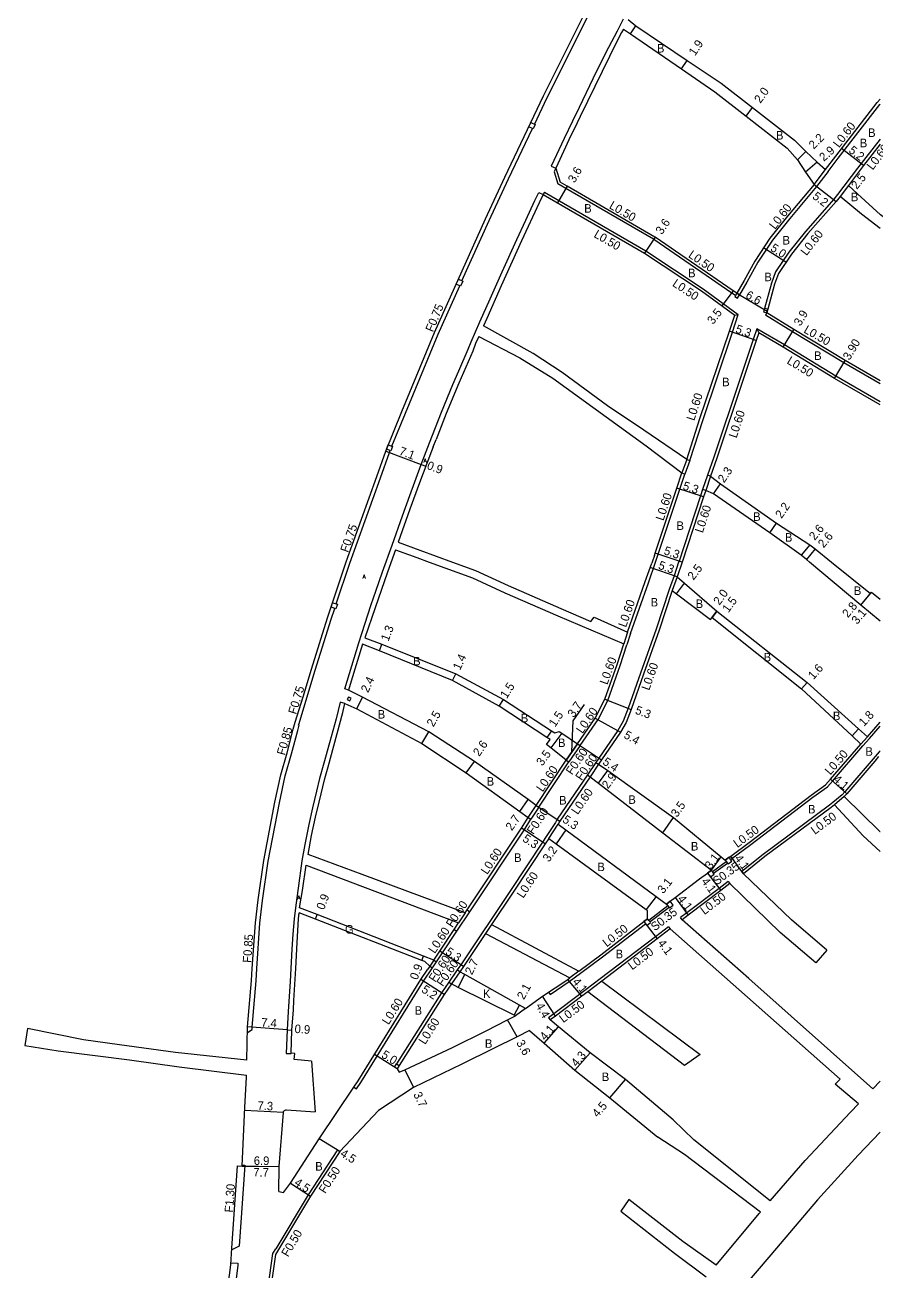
# Model space of a CAD drawing. Header units: metres. Extents: x -29069 to -12000, y -243240 to -120000.
# Drawn here: x -13242.9 to -13083.6, y -120378.9 to -120145.6 of the extents above; entities that cross this region are included whole.
import ezdxf

# ---------------------------------------------------------------- set-up
doc = ezdxf.new("R2010")
doc.units = ezdxf.units.M
doc.header["$LTSCALE"] = 2.5
for name, color, linetype in [('側溝・桝', 7, 'Continuous'), ('幅員', 7, 'Continuous'), ('歩道・分離帯・安全施設', 7, 'Continuous'), ('舗装', 7, 'Continuous'), ('道路', 7, 'Continuous')]:
    doc.layers.add(name, color=color, linetype=linetype)
doc.styles.get("Standard").update_dxf_attribs({"font": ''})
doc.styles.add('YOKO_DECO', font='txt.shx', dxfattribs={"bigfont": 'extfont.shx'})
doc.styles.get('Standard').set_extended_font_data('@MS PGothic')

msp = doc.modelspace()

# ---------------------------------------------------------------- linework, layer by layer
at = {"layer": '側溝・桝'}
for points in [[(-13147.51, -120164.17), (-13145.13, -120159.16), (-13135.97, -120140.78), (-13132.57, -120134.21)], [(-13092.53, -120172.98), (-13090.65, -120170.5), (-13082.88, -120160.47), (-13082.82, -120160.4)], [(-13161.09, -120193.47), (-13156.01, -120182.17), (-13152.36, -120174.4), (-13147.87, -120164.94)], [(-13082.82, -120166.92), (-13087.06, -120172.39)], [(-13143.49, -120172.38), (-13143.81, -120173.05), (-13143.12, -120175.3)], [(-13095.16, -120175.43), (-13093.01, -120172.62)], [(-13092.53, -120172.98), (-13094.69, -120175.81)], [(-13087.06, -120172.39), (-13090.77, -120177.33)], [(-13125.18, -120185.72), (-13125.24, -120185.69), (-13141.61, -120176.18), (-13143.12, -120175.3)], [(-13094.69, -120175.81), (-13099.68, -120181.77), (-13102.96, -120185.84), (-13105.7, -120190)], [(-13088.74, -120175.61), (-13090.31, -120177.71)], [(-13145.63, -120176.85), (-13145.87, -120177.29)], [(-13145.63, -120176.85), (-13126.67, -120187.85), (-13126.66, -120187.86)], [(-13090.77, -120177.33), (-13091.48, -120178.2), (-13096.77, -120184.23), (-13099.9, -120188.09), (-13102.37, -120191.79), (-13103.14, -120193.93), (-13104.43, -120198.62)], [(-13126.66, -120187.86), (-13115.96, -120194.94), (-13109.35, -120199.76)], [(-13109.9, -120196.24), (-13110.59, -120195.76), (-13125.18, -120185.72), (-13125.19, -120185.72)], [(-13105.7, -120190), (-13107.76, -120193.7), (-13109.13, -120196.11)], [(-13171.67, -120218.23), (-13165.57, -120203.46), (-13161.49, -120194.38)], [(-13104.03, -120199.46), (-13104.28, -120199.89)], [(-13118.44, -120227.13), (-13115.96, -120219.45), (-13110.46, -120203.06), (-13109.35, -120199.76)], [(-13110.03, -120199.89), (-13109.35, -120199.76)], [(-13082.82, -120212.77), (-13089.59, -120208.83), (-13099.21, -120202.99), (-13104.28, -120199.89)], [(-13105.87, -120202.45), (-13106.59, -120204.43), (-13109.06, -120211.93), (-13113.92, -120226.47), (-13115.09, -120229.83)], [(-13105.87, -120202.45), (-13105.52, -120203.23)], [(-13082.82, -120216.13), (-13091.08, -120211.32), (-13100.68, -120205.43), (-13105.87, -120202.45)], [(-13174.19, -120224.44), (-13171.67, -120218.23)], [(-13176.31, -120230.34), (-13174.67, -120225.61), (-13174.52, -120225.25)], [(-13119.01, -120226.95), (-13119.93, -120229.44)], [(-13118.44, -120227.13), (-13119.36, -120229.64)], [(-13119.01, -120226.95), (-13118.44, -120227.13)], [(-13124.84, -120246.12), (-13124.33, -120244.63), (-13120.32, -120232.47), (-13119.36, -120229.64)], [(-13119.93, -120229.44), (-13119.36, -120229.64)], [(-13115.09, -120229.83), (-13116.03, -120232.52)], [(-13114.53, -120230.03), (-13115.09, -120229.83)], [(-13184.61, -120253.97), (-13182.07, -120246.35), (-13176.31, -120230.34)], [(-13114.53, -120230.03), (-13115.46, -120232.71)], [(-13116.03, -120232.52), (-13116.42, -120233.72), (-13120.51, -120246.12)], [(-13115.46, -120232.71), (-13116.03, -120232.52)], [(-13129.53, -120259.47), (-13126.19, -120249.99), (-13124.84, -120246.12)], [(-13120.51, -120246.12), (-13120.52, -120246.16), (-13121.39, -120248.71)], [(-13121.39, -120248.71), (-13122.31, -120251.29)], [(-13120.82, -120248.89), (-13121.74, -120251.47)], [(-13122.31, -120251.29), (-13124.71, -120258.66), (-13127.64, -120266.94), (-13129.95, -120273.49), (-13130.9, -120275.92), (-13131.92, -120277.64), (-13135.48, -120282.83), (-13136.01, -120283.67)], [(-13199.64, -120324.52), (-13199.51, -120322.25), (-13198.92, -120313.73), (-13198.4, -120309.5), (-13197.35, -120302.13), (-13195.25, -120291.23), (-13194.16, -120286.14), (-13193.01, -120282.05), (-13191.83, -120277.63), (-13191.57, -120276.67), (-13191.68, -120276.65), (-13191.59, -120276.33), (-13190.12, -120271.57), (-13188.56, -120266.37), (-13185.55, -120256.8), (-13184.9, -120254.83)], [(-13130.1, -120259.27), (-13130.79, -120261.46)], [(-13129.53, -120259.47), (-13130.22, -120261.64)], [(-13138.96, -120280.48), (-13135.61, -120275.63), (-13133.79, -120272.06), (-13131.44, -120265.51), (-13130.22, -120261.64)], [(-13085.19, -120278.83), (-13086.4, -120280.21)], [(-13084.81, -120279.16), (-13082.82, -120276.87)], [(-13141.55, -120283.19), (-13139.46, -120280.14)], [(-13138.96, -120280.48), (-13141.05, -120283.52)], [(-13139.46, -120280.14), (-13138.96, -120280.48)], [(-13110.79, -120301.79), (-13107.01, -120299.02), (-13095.41, -120290.15), (-13092.66, -120288.2), (-13091.73, -120287.12), (-13086.02, -120280.54)], [(-13084.81, -120279.16), (-13086.02, -120280.54)], [(-13146.68, -120292.01), (-13141.05, -120283.52)], [(-13141.55, -120283.19), (-13141.05, -120283.52)], [(-13082.82, -120281.47), (-13083, -120281.67), (-13089.4, -120289.17), (-13089.89, -120289.7)], [(-13136.01, -120283.67), (-13137.58, -120285.99)], [(-13135.5, -120283.99), (-13137.08, -120286.33)], [(-13136.01, -120283.67), (-13135.5, -120283.99)], [(-13137.58, -120285.99), (-13143.26, -120294.27), (-13143.57, -120294.86)], [(-13137.58, -120285.99), (-13137.08, -120286.33)], [(-13089.89, -120289.7), (-13091.68, -120291.16)], [(-13089.52, -120290.04), (-13091.36, -120291.55)], [(-13148.68, -120293.94), (-13147.18, -120291.68)], [(-13146.68, -120292.01), (-13148.17, -120294.25)], [(-13147.18, -120291.68), (-13146.68, -120292.01)], [(-13091.68, -120291.16), (-13092.29, -120291.66), (-13104.68, -120300.86), (-13108.66, -120304.07)], [(-13159.61, -120311.58), (-13149.44, -120296.29), (-13148.17, -120294.25)], [(-13148.68, -120293.94), (-13148.17, -120294.25)], [(-13143.57, -120294.86), (-13145.35, -120297.53)], [(-13144.85, -120297.86), (-13143.07, -120295.19)], [(-13145.35, -120297.53), (-13146.04, -120298.57), (-13152.02, -120307.59), (-13161.31, -120321.54), (-13161.97, -120322.5)], [(-13114.19, -120304.07), (-13111.61, -120302.18)], [(-13113.98, -120304.35), (-13111.4, -120302.47)], [(-13108.66, -120304.07), (-13108.35, -120304.47)], [(-13111.22, -120305.93), (-13112.94, -120307.21), (-13119.01, -120311.81)], [(-13111.22, -120305.93), (-13110.92, -120306.32)], [(-13160.11, -120311.25), (-13159.61, -120311.58)], [(-13122.54, -120310.5), (-13126.08, -120313.22)], [(-13122.32, -120310.78), (-13125.87, -120313.5)], [(-13162.06, -120315.26), (-13159.61, -120311.58)], [(-13144.87, -120326.68), (-13144.59, -120327.09), (-13140.99, -120324.66), (-13138.88, -120323.07), (-13134.76, -120320.05), (-13126.75, -120313.84)], [(-13119.01, -120311.81), (-13120.17, -120312.7)], [(-13119.87, -120313.1), (-13120.17, -120312.7)], [(-13165.86, -120320.96), (-13164.74, -120319.3), (-13162.06, -120315.26)], [(-13162.56, -120314.92), (-13162.06, -120315.26)], [(-13155.57, -120314), (-13156.69, -120315.67)], [(-13122.42, -120314.41), (-13124.86, -120316.3), (-13135.21, -120324.18)], [(-13122.42, -120314.41), (-13122.11, -120314.8)], [(-13166.35, -120320.63), (-13167.12, -120321.78)], [(-13166.35, -120320.63), (-13165.86, -120320.96)], [(-13180.81, -120344.75), (-13180.02, -120343.57), (-13168.29, -120324.61), (-13166.62, -120322.11)], [(-13167.12, -120321.78), (-13166.62, -120322.11)], [(-13166.62, -120322.11), (-13165.86, -120320.96)], [(-13161.97, -120322.5), (-13163.55, -120324.78)], [(-13161.48, -120322.84), (-13163.05, -120325.12)], [(-13161.48, -120322.84), (-13161.97, -120322.5)], [(-13139.2, -120322.69), (-13140.92, -120323.98)], [(-13200.37, -120333.61), (-13200.36, -120333.2), (-13199.64, -120324.52)], [(-13163.55, -120324.78), (-13164.91, -120326.76), (-13173.34, -120340.09)], [(-13163.55, -120324.78), (-13163.05, -120325.12)], [(-13135.21, -120324.18), (-13137.85, -120326.17), (-13144.87, -120331.45), (-13144.57, -120331.85)], [(-13134.91, -120324.58), (-13137.55, -120326.57)], [(-13201.23, -120334.23), (-13200.37, -120333.61)], [(-13181.31, -120344.42), (-13180.81, -120344.75)], [(-13184.41, -120356.2), (-13189.88, -120364.61), (-13195.95, -120374.72)], [(-13184.41, -120356.2), (-13183.98, -120356.46)], [(-13202.22, -120359), (-13201.76, -120359.02), (-13202.81, -120374.19), (-13204.17, -120374.91)], [(-13203.66, -120416.9), (-13204.16, -120416.92), (-13204.34, -120416), (-13204.15, -120415.24), (-13203.67, -120413.86), (-13202.91, -120411.2), (-13202.24, -120408.61), (-13202.09, -120407.92), (-13201.87, -120406.86), (-13201.28, -120403.95), (-13200.25, -120398.44), (-13199.18, -120392.72), (-13198.8, -120390.65), (-13198.21, -120387.22), (-13197.89, -120385.14), (-13197.5, -120382.59), (-13197.06, -120379.64), (-13196.48, -120375.61), (-13195.95, -120374.72)], [(-13204.33, -120377.33), (-13203.03, -120377.42), (-13203.05, -120377.8), (-13203.55, -120381.76), (-13204.87, -120389.79), (-13205.95, -120395.26), (-13207.94, -120404.09), (-13208.23, -120405.16), (-13209.84, -120406.71)]]:
    msp.add_lwpolyline(points, dxfattribs=at)
for points in [[(-13148.18, -120163.85), (-13147.4, -120164.22), (-13147.76, -120164.99), (-13148.54, -120164.62)], [(-13161.76, -120193.17), (-13160.92, -120193.55), (-13161.33, -120194.46), (-13162.17, -120194.08)], [(-13109.48, -120196.71), (-13109.13, -120196.11), (-13109.65, -120195.8), (-13109.9, -120196.24), (-13110, -120196.41)], [(-13104.03, -120199.46), (-13103.85, -120198.78), (-13104.43, -120198.62), (-13104.61, -120199.3)], [(-13174.08, -120224.48), (-13174.41, -120225.3), (-13175.21, -120224.97), (-13174.88, -120224.16)], [(-13185.31, -120253.73), (-13184.4, -120254.03), (-13184.69, -120254.89), (-13185.6, -120254.59)], [(-13182.31, -120271.4), (-13182.55, -120271.86), (-13182.1, -120272.08), (-13181.86, -120271.61)], [(-13111.28, -120302.64), (-13110.55, -120302.11), (-13110.79, -120301.79), (-13111.08, -120301.38), (-13111.81, -120301.92), (-13111.61, -120302.18), (-13111.4, -120302.47)], [(-13114.58, -120305.06), (-13113.85, -120304.53), (-13113.98, -120304.35), (-13114.19, -120304.07), (-13114.38, -120303.8), (-13115.11, -120304.34)], [(-13122.24, -120310.89), (-13121.53, -120310.34), (-13122.08, -120309.63), (-13122.79, -120310.17), (-13122.54, -120310.5), (-13122.32, -120310.78)], [(-13126.5, -120314.16), (-13125.79, -120313.61), (-13125.87, -120313.5), (-13126.08, -120313.22), (-13126.34, -120312.89), (-13127.05, -120313.44), (-13126.75, -120313.84)], [(-13173.72, -120340.68), (-13173.34, -120340.09), (-13172.84, -120340.41), (-13173.21, -120341)]]:
    msp.add_lwpolyline(points, close=True, dxfattribs=at)
at = {"layer": '側溝・桝', "flags": 128}
msp.add_lwpolyline([(-13160.46, -120311.77), (-13161.72, -120313.67)], dxfattribs=at)
at = {"layer": '幅員'}
for points in [[(-13129.52, -120147.23), (-13128.51, -120145.75)], [(-13119.97, -120153.79), (-13118.91, -120152.21)], [(-13107.85, -120162.63), (-13106.68, -120161.01)], [(-13085.91, -120171.88), (-13090.02, -120168.7)], [(-13098.26, -120170.81), (-13096.7, -120169.26)], [(-13094.58, -120171.23), (-13096.76, -120173.14)], [(-13141.36, -120175.75), (-13143.18, -120178.85)], [(-13095.16, -120175.43), (-13091.02, -120178.59)], [(-13124.91, -120185.3), (-13126.93, -120188.28)], [(-13100.45, -120190), (-13104.61, -120187.26)], [(-13110.31, -120195.35), (-13112.44, -120198.12)], [(-13109.65, -120195.8), (-13103.94, -120199.12)], [(-13106.03, -120204.62), (-13111.03, -120202.87)], [(-13100.93, -120205.86), (-13098.95, -120202.56)], [(-13091.33, -120211.75), (-13089.33, -120208.4)], [(-13114.02, -120233.36), (-13112.71, -120231.47)], [(-13115.85, -120233.91), (-13120.89, -120232.28)], [(-13103.46, -120240.62), (-13102.2, -120238.81)], [(-13095.96, -120242.87), (-13097.57, -120244.85)], [(-13094.96, -120243.67), (-13096.6, -120245.63)], [(-13119.89, -120246.16), (-13124.9, -120244.43)], [(-13120.82, -120248.89), (-13125.83, -120247.13)], [(-13120.93, -120252.09), (-13119.41, -120250.1)], [(-13086.4, -120254.18), (-13084.41, -120251.79)], [(-13086.4, -120254.18), (-13084.61, -120252.02)], [(-13114.54, -120256.88), (-13113.38, -120255.31)], [(-13113.38, -120255.31), (-13114.27, -120256.52)], [(-13176.54, -120262.74), (-13176.07, -120261.52)], [(-13162.83, -120268.32), (-13162.25, -120267.05)], [(-13097.55, -120269.88), (-13096.48, -120268.69)], [(-13180.76, -120273.6), (-13179.72, -120271.43)], [(-13154.15, -120273.11), (-13153.34, -120271.85)], [(-13134.35, -120271.82), (-13129.39, -120273.7)], [(-13140.5, -120281.66), (-13140.27, -120275.87), (-13138.14, -120272.77)], [(-13136.12, -120275.32), (-13131.41, -120277.96)], [(-13168.58, -120280.09), (-13167.32, -120277.93)], [(-13144.32, -120277.7), (-13145.17, -120278.94)], [(-13142.41, -120278.13), (-13144.45, -120280.91)], [(-13086.84, -120277.35), (-13088.06, -120278.67)], [(-13139.46, -120280.14), (-13141.55, -120283.19)], [(-13139.46, -120280.14), (-13134.98, -120283.16)], [(-13160.27, -120285.61), (-13158.77, -120283.49)], [(-13135.51, -120287.51), (-13133.8, -120285.17)], [(-13092.1, -120286.79), (-13089.02, -120289.5)], [(-13150.24, -120292.82), (-13148.71, -120290.59)], [(-13147.18, -120291.68), (-13142.77, -120294.61)], [(-13123.48, -120296.79), (-13121.46, -120293.93)], [(-13145.54, -120298.9), (-13149.95, -120295.96)], [(-13141.64, -120296.24), (-13143.44, -120298.89)], [(-13114.38, -120303.8), (-13112.54, -120301.31)], [(-13108.35, -120304.47), (-13110.78, -120301.16)], [(-13115.11, -120304.34), (-13112.63, -120307.6)], [(-13124.7, -120308.76), (-13126.63, -120311.19)], [(-13121.18, -120308.94), (-13118.71, -120312.21)], [(-13188.52, -120312.97), (-13188.19, -120312.14)], [(-13127.05, -120313.44), (-13124.56, -120316.69)], [(-13168.62, -120320.72), (-13168.29, -120319.88)], [(-13160.81, -120321.87), (-13165.24, -120318.97)], [(-13164.41, -120327.09), (-13168.79, -120324.28)], [(-13161.78, -120325.75), (-13160.58, -120323.34)], [(-13138.65, -120327.4), (-13141.28, -120324.25)], [(-13143.6, -120331.12), (-13145.99, -120327.43)], [(-13151.34, -120330.93), (-13150.33, -120329.09)], [(-13150.78, -120334.99), (-13152.55, -120331.86)], [(-13145.7, -120336.23), (-13143.02, -120333.12)], [(-13173.21, -120341), (-13177.48, -120338.32)], [(-13139.93, -120341.23), (-13137.1, -120337.99)], [(-13171.77, -120341.17), (-13170.15, -120344.49)], [(-13133.42, -120346.41), (-13130.46, -120343.03)], [(-13183.98, -120356.46), (-13187.8, -120354.08)], [(-13193.21, -120362.4), (-13189.45, -120364.87)]]:
    msp.add_lwpolyline(points, dxfattribs=at)
at = {"layer": '幅員', "flags": 128}
for points in [[(-13175.36, -120225.35), (-13168.71, -120227.83)], [(-13168.71, -120227.83), (-13167.84, -120228.14)], [(-13193.83, -120333.68), (-13201.21, -120333.16)], [(-13193.83, -120333.68), (-13192.91, -120333.74)], [(-13194.52, -120349.16), (-13201.77, -120348.78)], [(-13203.08, -120359.16), (-13195.34, -120359.28)], [(-13202.23, -120359.22), (-13195.34, -120359.28)]]:
    msp.add_lwpolyline(points, dxfattribs=at)
at = {"layer": '歩道・分離帯・安全施設'}
for points in [[(-13130.88, -120144.49), (-13132.05, -120146.7), (-13133.64, -120149.8), (-13134.95, -120152.36), (-13136.56, -120155.64), (-13139.12, -120161), (-13140.4, -120163.58), (-13141.93, -120166.81), (-13144.38, -120171.98), (-13143.49, -120172.38)], [(-13130.88, -120144.49), (-13132.05, -120146.7), (-13133.64, -120149.8), (-13134.95, -120152.36), (-13136.56, -120155.64), (-13139.12, -120161), (-13140.4, -120163.58), (-13141.93, -120166.81), (-13144.38, -120171.98), (-13143.49, -120172.38)], [(-13182.33, -120270.11), (-13183.02, -120269.86), (-13180.42, -120261.24), (-13179.86, -120259.47), (-13178.08, -120254.05), (-13177.23, -120251.57), (-13175.96, -120247.97), (-13174.17, -120242.94), (-13172.25, -120237.49), (-13170.87, -120233.65), (-13168.72, -120227.85), (-13167.17, -120223.8), (-13164.91, -120218.07), (-13162.77, -120212.89), (-13161.66, -120210.31), (-13159.94, -120206.24), (-13159.36, -120204.91), (-13157.71, -120201.17), (-13155.83, -120196.82), (-13153.54, -120191.76), (-13150.81, -120185.72), (-13149.13, -120182.12), (-13147.44, -120178.42), (-13146.71, -120176.91), (-13145.87, -120177.29)], [(-13182.33, -120270.11), (-13183.02, -120269.86), (-13180.42, -120261.24), (-13179.86, -120259.47), (-13178.08, -120254.05), (-13177.23, -120251.57), (-13175.96, -120247.97), (-13174.17, -120242.94), (-13172.25, -120237.49), (-13170.87, -120233.65), (-13168.72, -120227.85), (-13167.17, -120223.8), (-13164.91, -120218.07), (-13162.77, -120212.89), (-13161.66, -120210.31), (-13159.94, -120206.24), (-13159.36, -120204.91), (-13157.71, -120201.17), (-13155.83, -120196.82), (-13153.54, -120191.76), (-13150.81, -120185.72), (-13149.13, -120182.12), (-13147.44, -120178.42), (-13146.71, -120176.91), (-13145.87, -120177.29)], [(-13183.02, -120272.58), (-13183.88, -120272.34), (-13184.65, -120275.48), (-13185.89, -120279.96), (-13186.94, -120283.75), (-13187.73, -120286.66), (-13188.32, -120288.99), (-13189.05, -120292.11), (-13189.74, -120295.24), (-13190.51, -120299.03), (-13191.05, -120302.03), (-13191.78, -120307.17), (-13192.21, -120310.34), (-13192.5, -120312.93), (-13192.75, -120315.82), (-13192.93, -120318.61), (-13193.26, -120324.63), (-13193.6, -120330.26), (-13193.83, -120333.68), (-13193.99, -120338.12), (-13193.05, -120338.16), (-13193.05, -120338.07)], [(-13183.02, -120272.58), (-13183.88, -120272.34), (-13184.65, -120275.48), (-13185.89, -120279.96), (-13186.94, -120283.75), (-13187.73, -120286.66), (-13188.32, -120288.99), (-13189.05, -120292.11), (-13189.74, -120295.24), (-13190.51, -120299.03), (-13191.05, -120302.03), (-13191.78, -120307.17), (-13192.21, -120310.34), (-13192.5, -120312.93), (-13192.75, -120315.82), (-13192.93, -120318.61), (-13193.26, -120324.63), (-13193.6, -120330.26), (-13193.83, -120333.68), (-13193.99, -120338.12), (-13193.05, -120338.16), (-13193.05, -120338.07)]]:
    msp.add_lwpolyline(points, dxfattribs=at)
at = {"layer": '舗装'}
for points in [[(-13166.35, -120320.63), (-13167.12, -120321.78)], [(-13161.48, -120322.84), (-13163.05, -120325.12)], [(-13149.21, -120329.73), (-13151.04, -120331.09)]]:
    msp.add_lwpolyline(points, dxfattribs=at)
at = {"layer": '道路'}
for points in [[(-13172.36, -120217.96), (-13166.25, -120203.17), (-13156.68, -120181.87), (-13153.03, -120174.08), (-13145.8, -120158.83), (-13136.63, -120140.44), (-13130.93, -120129.43), (-13116.92, -120103.65), (-13105.3, -120082.7), (-13092.23, -120059.09)], [(-13129.96, -120144.51), (-13128.51, -120145.75), (-13118.91, -120152.21), (-13112.55, -120156.44), (-13106.68, -120161.01), (-13098.8, -120167.15), (-13096.7, -120169.26), (-13094.58, -120171.23), (-13093.01, -120172.62)], [(-13130.84, -120146.33), (-13131.25, -120146.99), (-13132.08, -120148.65), (-13138.98, -120162.69), (-13139.53, -120163.89), (-13141.08, -120167.1), (-13141.69, -120168.43), (-13143.49, -120172.38)], [(-13130.84, -120146.33), (-13129.52, -120147.23), (-13119.97, -120153.79), (-13113.73, -120158.06), (-13107.85, -120162.63), (-13100.18, -120168.6), (-13098.26, -120170.81), (-13096.76, -120173.14), (-13095.16, -120175.43)], [(-13093.01, -120172.62), (-13091.12, -120170.13), (-13083.35, -120160.1), (-13082.82, -120159.44)], [(-13082.82, -120167.89), (-13085.91, -120171.88)], [(-13085.91, -120171.88), (-13087.25, -120173.6), (-13088.74, -120175.61)], [(-13124.91, -120185.3), (-13124.96, -120185.27), (-13141.36, -120175.75), (-13142.7, -120174.97)], [(-13095.16, -120175.43), (-13100.14, -120181.39), (-13103.45, -120185.48), (-13106.28, -120189.78)], [(-13034.1, -120220.43), (-13040.17, -120214.86), (-13043.13, -120211.98), (-13048.18, -120208.77), (-13050.64, -120206.6), (-13063.04, -120195.88), (-13068.27, -120191.86), (-13071.93, -120189.32), (-13075.23, -120186.8), (-13079.1, -120183.86), (-13082.71, -120181.1), (-13087.03, -120177.17), (-13088.74, -120175.61)], [(-13145.87, -120177.29), (-13146.61, -120178.85), (-13149.95, -120186.01), (-13153.75, -120194.39), (-13156.44, -120200.54), (-13157.04, -120201.9)], [(-13145.87, -120177.29), (-13126.93, -120188.28)], [(-13090.31, -120177.71), (-13091.02, -120178.59), (-13096.32, -120184.61), (-13099.41, -120188.45), (-13101.83, -120192.07), (-13102.57, -120194.11), (-13103.85, -120198.78), (-13103.94, -120199.12), (-13104.03, -120199.46)], [(-13082.82, -120183.66), (-13086.31, -120181), (-13090.31, -120177.71)], [(-13106.28, -120189.78), (-13108.27, -120193.38), (-13109.65, -120195.8), (-13110.31, -120195.35), (-13124.91, -120185.3)], [(-13126.93, -120188.28), (-13116.25, -120195.35), (-13110.03, -120199.89)], [(-13082.82, -120212.19), (-13089.33, -120208.4), (-13098.95, -120202.56), (-13104.03, -120199.46)], [(-13119.01, -120226.95), (-13116.53, -120219.26), (-13111.03, -120202.87), (-13110.03, -120199.89)], [(-13157.92, -120203.86), (-13158.53, -120205.21), (-13159.08, -120206.62), (-13161.68, -120212.65), (-13164.03, -120218.33), (-13165.92, -120223.17)], [(-13157.92, -120203.86), (-13150.27, -120207.91), (-13144.06, -120211.67), (-13126.62, -120224.34), (-13119.93, -120229.44)], [(-13119.01, -120226.95), (-13127.02, -120221.43), (-13133.82, -120216.88), (-13142.35, -120210.61), (-13147.77, -120207.05), (-13157.04, -120201.9)], [(-13105.52, -120203.23), (-13106.03, -120204.62), (-13108.49, -120212.12), (-13113.35, -120226.66), (-13114.53, -120230.03)], [(-13082.82, -120216.7), (-13091.33, -120211.75), (-13100.93, -120205.86), (-13105.52, -120203.23)], [(-13177, -120230.09), (-13175.36, -120225.35), (-13172.36, -120217.96)], [(-13166.47, -120224.57), (-13166.82, -120225.38), (-13169.01, -120231.31), (-13170.84, -120236.22), (-13173.03, -120242.42)], [(-13125.05, -120244.89), (-13124.9, -120244.43), (-13120.89, -120232.28), (-13119.93, -120229.44)], [(-13200.49, -120324.47), (-13200.36, -120322.2), (-13199.77, -120313.65), (-13199.25, -120309.39), (-13198.19, -120301.99), (-13196.09, -120291.06), (-13194.99, -120285.93), (-13193.83, -120281.83), (-13192.66, -120277.41), (-13192.3, -120276.12), (-13190.82, -120271.35), (-13189.26, -120266.15), (-13186.26, -120256.57), (-13182.77, -120246.11), (-13177, -120230.09)], [(-13114.53, -120230.03), (-13112.71, -120231.47), (-13102.2, -120238.81), (-13095.96, -120242.87), (-13094.96, -120243.67), (-13091.93, -120246.12)], [(-13115.46, -120232.71), (-13115.85, -120233.91), (-13119.88, -120246.12)], [(-13096.01, -120246.12), (-13096.6, -120245.63), (-13097.57, -120244.85), (-13103.46, -120240.62), (-13114.02, -120233.36), (-13115.46, -120232.71)], [(-13173.53, -120243.83), (-13175, -120248), (-13177.34, -120254.69), (-13179.29, -120260.3)], [(-13173.53, -120243.83), (-13169.51, -120245.29), (-13167.24, -120246.12)], [(-13173.03, -120242.42), (-13168.96, -120243.9), (-13162.86, -120246.12)], [(-13167.24, -120246.12), (-13159.14, -120249.08), (-13153.06, -120251.88), (-13143.15, -120256.16), (-13130.79, -120261.46)], [(-13162.86, -120246.12), (-13158.57, -120247.69), (-13152.45, -120250.51), (-13142.56, -120254.79), (-13136.95, -120257.26), (-13136.35, -120256.43), (-13130.1, -120259.27)], [(-13125.05, -120244.89), (-13125.48, -120246.12), (-13125.55, -120246.32)], [(-13119.88, -120246.12), (-13119.89, -120246.16), (-13120.82, -120248.89)], [(-13082.82, -120257.21), (-13086.4, -120254.18), (-13096.01, -120246.12)], [(-13091.93, -120246.12), (-13084.61, -120252.02), (-13084.41, -120251.79), (-13082.82, -120253.05)], [(-13130.1, -120259.27), (-13126.76, -120249.79), (-13125.55, -120246.32)], [(-13120.82, -120248.89), (-13119.41, -120250.1), (-13113.38, -120255.31), (-13096.48, -120268.69), (-13086.84, -120277.35), (-13085.19, -120278.83)], [(-13121.74, -120251.47), (-13124.15, -120258.85), (-13127.07, -120267.14), (-13129.39, -120273.7), (-13130.36, -120276.19), (-13131.41, -120277.96), (-13134.98, -120283.16), (-13135.5, -120283.99)], [(-13121.74, -120251.47), (-13120.93, -120252.09), (-13114.54, -120256.88), (-13114.27, -120256.52), (-13097.55, -120269.88), (-13088.06, -120278.67), (-13086.4, -120280.21)], [(-13179.71, -120261.5), (-13181.8, -120268.42), (-13182.33, -120270.11)], [(-13141.55, -120283.19), (-13144.45, -120280.91), (-13145.24, -120280.3), (-13144.55, -120279.36), (-13145.17, -120278.94), (-13154.15, -120273.11), (-13162.83, -120268.32), (-13176.54, -120262.74), (-13179.71, -120261.5)], [(-13179.29, -120260.3), (-13176.07, -120261.52), (-13162.25, -120267.05), (-13153.34, -120271.85), (-13144.32, -120277.7), (-13143.72, -120278.09), (-13142.86, -120277.83), (-13142.41, -120278.13), (-13139.46, -120280.14)], [(-13139.46, -120280.14), (-13136.12, -120275.32), (-13134.35, -120271.82), (-13132.01, -120265.32), (-13130.79, -120261.46)], [(-13147.18, -120291.68), (-13148.71, -120290.59), (-13158.77, -120283.49), (-13167.32, -120277.93), (-13179.72, -120271.43), (-13182.33, -120270.11)], [(-13189.89, -120300.86), (-13189.23, -120297.29), (-13188.5, -120293.88), (-13187.84, -120291.08), (-13186.79, -120286.66), (-13186.15, -120284.44), (-13183.4, -120274.29), (-13183.02, -120272.58)], [(-13183.02, -120272.58), (-13180.76, -120273.6), (-13168.58, -120280.09), (-13160.27, -120285.61), (-13150.24, -120292.82), (-13148.68, -120293.94)], [(-13085.19, -120278.83), (-13082.82, -120276.11)], [(-13111.81, -120301.92), (-13111.08, -120301.38), (-13110.78, -120301.16), (-13107.31, -120298.62), (-13095.7, -120289.75), (-13093, -120287.83), (-13092.1, -120286.79), (-13086.4, -120280.21)], [(-13147.18, -120291.68), (-13141.55, -120283.19)], [(-13083.81, -120283.39), (-13089.02, -120289.5), (-13089.52, -120290.04)], [(-13083.08, -120282.54), (-13083.81, -120283.39)], [(-13135.5, -120283.99), (-13133.8, -120285.17), (-13121.46, -120293.93), (-13112.54, -120301.31), (-13111.81, -120301.92)], [(-13137.08, -120286.33), (-13142.77, -120294.61), (-13143.07, -120295.19)], [(-13137.08, -120286.33), (-13135.51, -120287.51), (-13123.48, -120296.79), (-13114.38, -120303.8)], [(-13089.52, -120290.04), (-13082.86, -120296.55), (-13082.82, -120296.59)], [(-13091.36, -120291.55), (-13091.99, -120292.06), (-13104.38, -120301.26), (-13108.35, -120304.47)], [(-13082.82, -120300.29), (-13085.96, -120297.41), (-13091.36, -120291.55)], [(-13160.46, -120311.77), (-13160.11, -120311.25), (-13149.95, -120295.96), (-13148.68, -120293.94)], [(-13143.07, -120295.19), (-13141.64, -120296.24), (-13124.7, -120308.76), (-13122.79, -120310.17)], [(-13144.85, -120297.86), (-13145.54, -120298.9), (-13151.52, -120307.92), (-13155.57, -120314)], [(-13144.85, -120297.86), (-13143.44, -120298.89), (-13126.63, -120311.19), (-13126.34, -120311.41)], [(-13160.46, -120311.77), (-13179.74, -120304.65), (-13189.89, -120300.86)], [(-13191.49, -120310.85), (-13190.93, -120307.63), (-13190.24, -120302.9)], [(-13190.24, -120302.9), (-13161.72, -120313.67)], [(-13122.79, -120310.17), (-13122.08, -120309.63), (-13121.18, -120308.94), (-13116.6, -120305.43), (-13115.11, -120304.34), (-13114.38, -120303.8)], [(-13092.75, -120318.81), (-13099.39, -120313.11), (-13108.35, -120304.47)], [(-13110.92, -120306.32), (-13112.63, -120307.6), (-13118.71, -120312.21)], [(-13094.85, -120321.14), (-13101.49, -120315.45), (-13110.92, -120306.32)], [(-13166.35, -120320.63), (-13168.29, -120319.88), (-13188.19, -120312.14), (-13191.49, -120310.85)], [(-13126.34, -120312.89), (-13126.34, -120311.41)], [(-13189.25, -120339.58), (-13192.5, -120339.27), (-13192.38, -120338.11), (-13193.05, -120338.07), (-13192.92, -120333.79), (-13192.65, -120329.97), (-13192.57, -120328.24), (-13192.19, -120322.22), (-13191.97, -120317.33), (-13191.68, -120312.91), (-13191.58, -120311.78)], [(-13167.12, -120321.78), (-13168.06, -120320.93), (-13168.62, -120320.72), (-13188.52, -120312.97), (-13191.58, -120311.78)], [(-13166.35, -120320.63), (-13165.24, -120318.97), (-13162.56, -120314.92), (-13161.72, -120313.67)], [(-13139.2, -120322.69), (-13135.07, -120319.66), (-13127.05, -120313.44), (-13126.34, -120312.89)], [(-13118.71, -120312.21), (-13119.87, -120313.1)], [(-13084.19, -120344.74), (-13107.39, -120324.09), (-13119.87, -120313.1)], [(-13156.69, -120315.67), (-13160.81, -120321.87), (-13161.48, -120322.84)], [(-13156.69, -120315.67), (-13140.92, -120323.98)], [(-13155.57, -120314), (-13139.2, -120322.69)], [(-13122.11, -120314.8), (-13124.56, -120316.69), (-13134.91, -120324.58)], [(-13086.87, -120347.53), (-13091.2, -120343.9), (-13090.27, -120342.96), (-13109.25, -120326.12), (-13122.11, -120314.8)], [(-13092.75, -120318.81), (-13094.85, -120321.14)], [(-13181.31, -120344.42), (-13180.52, -120343.24), (-13168.79, -120324.28), (-13167.49, -120322.34)], [(-13167.12, -120321.78), (-13167.49, -120322.34)], [(-13149.21, -120329.73), (-13150.33, -120329.09), (-13160.58, -120323.34), (-13161.48, -120322.84)], [(-13163.05, -120325.12), (-13164.41, -120327.09), (-13172.84, -120340.41), (-13173.21, -120341), (-13172.85, -120341.6), (-13171.77, -120341.17), (-13162.84, -120336.99), (-13156.57, -120333.9), (-13152.55, -120331.86), (-13151.04, -120331.09)], [(-13151.04, -120331.09), (-13151.34, -120330.93), (-13161.78, -120325.75), (-13163.05, -120325.12)], [(-13149.21, -120329.73), (-13145.99, -120327.43), (-13141.28, -120324.25), (-13140.92, -120323.98)], [(-13134.91, -120324.58), (-13116.51, -120338.3)], [(-13137.55, -120326.57), (-13138.65, -120327.4), (-13143.6, -120331.12), (-13144.57, -120331.85)], [(-13119.4, -120340.36), (-13137.55, -120326.57)], [(-13130.46, -120343.03), (-13137.1, -120337.99), (-13143.02, -120333.12), (-13144.57, -120331.85)], [(-13242.45, -120333.46), (-13242.91, -120336.63)], [(-13201.35, -120339.39), (-13214.72, -120337.92), (-13225.22, -120336.48), (-13231.95, -120335.56), (-13242.45, -120333.46)], [(-13148.47, -120333.82), (-13150.78, -120334.99), (-13155.21, -120337.21), (-13161.09, -120340.14), (-13170.15, -120344.49), (-13176.73, -120348.79), (-13183.98, -120356.46), (-13189.45, -120364.87), (-13196, -120375.79)], [(-13148.47, -120333.82), (-13145.7, -120336.23), (-13139.93, -120341.23), (-13133.42, -120346.41)], [(-13242.91, -120336.63), (-13236.7, -120337.62), (-13223.36, -120339.32), (-13214.05, -120340.63), (-13201.44, -120342.19)], [(-13116.51, -120338.3), (-13119.4, -120340.36)], [(-13189.25, -120339.58), (-13188.54, -120349.06)], [(-13209.84, -120406.71), (-13209.21, -120403.78), (-13207.23, -120394.99), (-13206.15, -120389.56), (-13204.84, -120381.57), (-13204.35, -120377.68), (-13204.14, -120374.57), (-13203.08, -120359.16), (-13202.23, -120359.22), (-13201.74, -120348.2), (-13201.45, -120342.61), (-13201.44, -120342.19)], [(-13103.39, -120365.71), (-13117.67, -120354.27), (-13121.57, -120350.54), (-13130.46, -120343.03)], [(-13084.19, -120344.74), (-13082.82, -120343.31)], [(-13195.36, -120363.96), (-13194.49, -120364.14), (-13193.21, -120362.4), (-13187.8, -120354.08), (-13181.31, -120344.42)], [(-13133.42, -120346.41), (-13124.4, -120353.78)], [(-13195.36, -120363.96), (-13195.34, -120359.28), (-13194.52, -120349.16), (-13194.47, -120349.02), (-13194.41, -120348.91), (-13194.31, -120348.82), (-13194.21, -120348.74), (-13194.08, -120348.7), (-13193.95, -120348.67), (-13188.54, -120349.06)], [(-13103.39, -120365.71), (-13096.86, -120358.15), (-13088.35, -120349.09), (-13086.87, -120347.53)], [(-13082.82, -120352.86), (-13086.89, -120357.15), (-13094.54, -120365.55), (-13103.24, -120375.8), (-13113.85, -120388.24), (-13123, -120399.55), (-13131.64, -120410), (-13138.69, -120418.53), (-13146.93, -120428.39), (-13155.82, -120439.04), (-13163.4, -120448.3), (-13170.32, -120456.76), (-13178.43, -120466.42), (-13185.28, -120474.76), (-13191.34, -120481.97), (-13193.32, -120484.41), (-13196.68, -120489.9), (-13201.16, -120498.37), (-13205.83, -120506.43), (-13211.76, -120516.95), (-13217.95, -120528.19), (-13225.78, -120541.61), (-13228.26, -120546.12)], [(-13105.22, -120367.83), (-13119.44, -120357.02), (-13124.4, -120353.78)], [(-13129.86, -120365.45), (-13131.35, -120367.65)], [(-13113.51, -120377.77), (-13119.72, -120373.33), (-13129.86, -120365.45)], [(-13131.35, -120367.65), (-13121.28, -120375.53), (-13115.34, -120379.97)], [(-13113.51, -120377.77), (-13105.42, -120368.07), (-13105.22, -120367.83)], [(-13196, -120375.79), (-13196.55, -120379.72), (-13197, -120382.66), (-13197.38, -120385.22), (-13192.11, -120388.14)]]:
    msp.add_lwpolyline(points, dxfattribs=at)
at = {"layer": '道路', "flags": 128}
for points in [[(-13143.49, -120172.38), (-13142.7, -120174.97)], [(-13166.47, -120224.57), (-13165.92, -120223.17)], [(-13201.35, -120339.39), (-13201.21, -120333.16), (-13200.49, -120324.47)]]:
    msp.add_lwpolyline(points, dxfattribs=at)

# ---------------------------------------------------------------- texts
at = {"layer": '側溝・桝'}
for s, rotation, p in [('L0.60', 52.2378, (-13090.49, -120168.66)), ('L0.60', 52.18, (-13084.2, -120172.83)), ('L0.50', 329.8544, (-13133.66, -120179.81)), ('L0.60', 51.8428, (-13102.48, -120183.95)), ('L0.50', 329.8699, (-13136.53, -120185.2)), ('L0.60', 51.8428, (-13096.59, -120188.87)), ('L0.50', 325.4706, (-13118.84, -120188.94)), ('L0.50', 326.5108, (-13121.82, -120194.34)), ('F0.75', 67.5742, (-13166.52, -120203.17)), ('L0.50', 330.1473, (-13097.24, -120203.07)), ('L0.50', 328.4691, (-13100.39, -120208.85)), ('L0.60', 71.7582, (-13117.62, -120219.77)), ('L0.60', 71.7582, (-13109.69, -120223.01)), ('L0.60', 71.7582, (-13123.36, -120238.48)), ('L0.60', 71.7582, (-13116.01, -120240.77)), ('F0.75', 70.2209, (-13182.43, -120244.43)), ('L0.60', 70.6092, (-13130.38, -120258.45)), ('L0.60', 70.2264, (-13133.87, -120269.2)), ('L0.60', 70.5452, (-13126.04, -120270.26)), ('F0.75', 72.7685, (-13192.14, -120274.74)), ('L0.60', 55.2997, (-13138.53, -120278.35)), ('F0.85', 74.2124, (-13194.25, -120282.4)), ('F0.60', 55.6305, (-13140.45, -120286.1)), ('F0.60', 55.6305, (-13138.66, -120287.16)), ('L0.50', 49.1371, (-13092.12, -120286.1)), ('L0.60', 55.6298, (-13145.99, -120289.27)), ('L0.60', 55.529, (-13139.42, -120293.52)), ('F0.60', 56.414, (-13147.73, -120297.25)), ('L0.50', 36.5775, (-13095.02, -120297.21)), ('L0.50', 36.2477, (-13109.53, -120299.68)), ('L0.60', 56.3516, (-13156.37, -120304.74)), ('L0.60', 56.3516, (-13149.62, -120309.17)), ('S0.35', 36.2477, (-13113.38, -120306.69)), ('L0.50', 37.1775, (-13115.69, -120312.24)), ('F0.60', 56.3764, (-13162.89, -120314.67)), ('S0.35', 37.4772, (-13124.96, -120315.28)), ('F0.85', 86.0459, (-13200.54, -120321.19)), ('L0.60', 56.3764, (-13166.18, -120319.54)), ('L0.50', 37.8031, (-13133.99, -120318.28)), ('L0.50', 37.3011, (-13129.23, -120322.58)), ('F0.60', 56.2995, (-13166.12, -120324.89)), ('F0.60', 55.3889, (-13164.67, -120325.71)), ('L0.60', 57.6924, (-13174.83, -120332.87)), ('L0.50', 36.9663, (-13142.13, -120332.47)), ('L0.60', 57.6924, (-13167.98, -120336.57)), ('F0.50', 56.9675, (-13186.69, -120364.47)), ('F1.30', 86.0387, (-13203.94, -120367.94)), ('F0.50', 59.0254, (-13193.65, -120376.33))]:
    msp.add_text(s, height=1.6, rotation=rotation, dxfattribs=at).set_placement(p)
at = {"layer": '幅員'}
for s, rotation, p in [('1.9', 56.1599, (-13117.44, -120151.45)), ('2.0', 54.3325, (-13105.21, -120160.34)), ('2.2', 44.8342, (-13095.21, -120168.91)), ('2.9', 41.2446, (-13093.34, -120171.2)), ('5.2', 322.2381, (-13088.82, -120169.31)), ('3.6', 59.5905, (-13140, -120175.25)), ('2.5', 51.4381, (-13087.14, -120176.45)), ('5.2', 322.6293, (-13095.6, -120177.93)), ('3.6', 55.8443, (-13123.65, -120184.92)), ('5.0', 326.606, (-13103.48, -120187.7)), ('6.6', 329.8766, (-13108.13, -120196.57)), ('3.5', 52.3925, (-13114.07, -120201.75)), ('3.9', 58.9887, (-13097.72, -120202.06)), ('5.3', 340.716, (-13110, -120203.12)), ('3.90', 59.1407, (-13088.53, -120208.45)), ('7.1', 339.6109, (-13172.98, -120225.97)), ('0.9', 339.7276, (-13167.78, -120228.66)), ('2.3', 55.3811, (-13112.01, -120231.4)), ('5.3', 342.0524, (-13119.86, -120232.5)), ('2.2', 55.2728, (-13101.25, -120238.07)), ('2.6', 50.7633, (-13095.03, -120242.16)), ('2.6', 50.1385, (-13093.37, -120243.58)), ('5.3', 341.0412, (-13123.42, -120244.62)), ('5.3', 340.6887, (-13124.45, -120247.35)), ('2.5', 52.6733, (-13117.73, -120249.61)), ('2.0', 53.6315, (-13112.88, -120254.3)), ('1.5', 53.6315, (-13111.21, -120255.71)), ('2.8', 50.2154, (-13088.82, -120256.65)), ('3.1', 50.2154, (-13087.09, -120257.9)), ('1.3', 68.7559, (-13174.86, -120261.07)), ('1.4', 65.4501, (-13161.43, -120266.47)), ('1.6', 47.9723, (-13095.29, -120268.24)), ('2.4', 64.476, (-13178.67, -120270.69)), ('1.5', 57.2988, (-13152.71, -120271.81)), ('2.5', 59.8369, (-13166.43, -120277.09)), ('1.5', 55.6464, (-13143.66, -120277.13)), ('3.7', 55.6305, (-13140.15, -120275.35)), ('5.3', 339.2545, (-13128.79, -120274.46)), ('1.8', 47.334, (-13085.81, -120277)), ('5.4', 330.7291, (-13130.93, -120278.97)), ('2.6', 54.7854, (-13157.85, -120282.61)), ('3.5', 53.7505, (-13146.04, -120284.41)), ('5.4', 325.9338, (-13134.89, -120283.88)), ('2.9', 53.887, (-13133.74, -120288.7)), ('4.1', 318.7113, (-13091.7, -120287.02)), ('3.5', 54.6031, (-13120.82, -120294.02)), ('2.7', 55.4736, (-13151.74, -120296.54)), ('5.3', 326.31, (-13142.4, -120294.71)), ('5.3', 326.31, (-13149.88, -120298.28)), ('3.2', 55.7973, (-13144.79, -120302.41)), ('3.1', 53.5058, (-13114.49, -120303.78)), ('4.1', 306.2793, (-13110.14, -120301.62)), ('3.1', 51.466, (-13123.4, -120308.33)), ('4.1', 307.1217, (-13116.35, -120305.95)), ('0.9', 68.7462, (-13186.93, -120311.36)), ('4.1', 307.0555, (-13120.83, -120309.24)), ('5.3', 326.7473, (-13164.31, -120319.46)), ('4.1', 307.4771, (-13124.53, -120317.53)), ('2.7', 63.6459, (-13159.21, -120323.53)), ('0.9', 68.7462, (-13169.44, -120324.47)), ('5.2', 327.3535, (-13168.79, -120326.54)), ('2.1', 61.3243, (-13149.49, -120328.16)), ('4.1', 309.9919, (-13140.51, -120324.79)), ('4.4', 299.5388, (-13147.34, -120329.18)), ('7.4', 355.9589, (-13198.71, -120333.08)), ('0.9', 356.1007, (-13192.46, -120334.28)), ('4.1', 49.1899, (-13145.48, -120335.82)), ('3.6', 299.5388, (-13150.98, -120336.12)), ('5.0', 327.8799, (-13176.31, -120338.76)), ('4.3', 48.7813, (-13139.64, -120340.75)), ('3.7', 295.9853, (-13170.23, -120345.78)), ('7.3', 357.0125, (-13199.39, -120348.66)), ('4.5', 48.7957, (-13135.69, -120350.21)), ('6.9', 359.5029, (-13200.06, -120358.99)), ('4.5', 328.0294, (-13184.01, -120357.25)), ('7.7', 359.0927, (-13200.17, -120361.15)), ('4.5', 326.6206, (-13192.61, -120362.67))]:
    msp.add_text(s, height=1.6, rotation=rotation, dxfattribs=at).set_placement(p)
at = {"layer": '舗装'}
for s, p in [('B', (-13124.57, -120150.72)), ('B', (-13102.29, -120167.02)), ('B', (-13086.61, -120168.46)), ('B', (-13085.05, -120166.53)), ('B', (-13088.28, -120178.56)), ('B', (-13138.2, -120180.71)), ('B', (-13101.07, -120186.67)), ('B', (-13118.75, -120192.8)), ('B', (-13104.47, -120193.54)), ('B', (-13095.15, -120208.28)), ('B', (-13112.37, -120213.2)), ('B', (-13106.57, -120238.41)), ('B', (-13120.92, -120240.11)), ('B', (-13100.62, -120242.31)), ('B', (-13087.72, -120252.29)), ('B', (-13125.76, -120254.44)), ('B', (-13117.33, -120254.73)), ('B', (-13170.23, -120265.47)), ('B', (-13104.6, -120264.73)), ('B', (-13176.86, -120275.43)), ('B', (-13091.64, -120275.72)), ('B', (-13150.07, -120276.13)), ('B', (-13143.1, -120280.76)), ('B', (-13085.55, -120282.39)), ('B', (-13156.46, -120287.99)), ('B', (-13142.9, -120291.52)), ('B', (-13129.93, -120291.39)), ('B', (-13096.3, -120293.19)), ('B', (-13118.23, -120300.13)), ('B', (-13151.33, -120302.26)), ('B', (-13135.73, -120303.99)), ('G', (-13182.99, -120315.69)), ('B', (-13132.32, -120320.3)), ('K', (-13157.15, -120327.74)), ('B', (-13169.95, -120330.88)), ('B', (-13156.79, -120337.07)), ('B', (-13134.91, -120343.3)), ('B', (-13188.56, -120360.06))]:
    msp.add_text(s, height=1.6, dxfattribs=at).set_placement(p)
at = {"layer": '舗装', "style": 'YOKO_DECO'}
for p in [(-13168.25, -120227.48, 6.51), (-13179.69, -120249.19, 6.55), (-13191.91, -120309.31, 6.67)]:
    msp.add_text('A', height=0.75, dxfattribs=at).set_placement(p)

doc.saveas('drawing.dxf')
